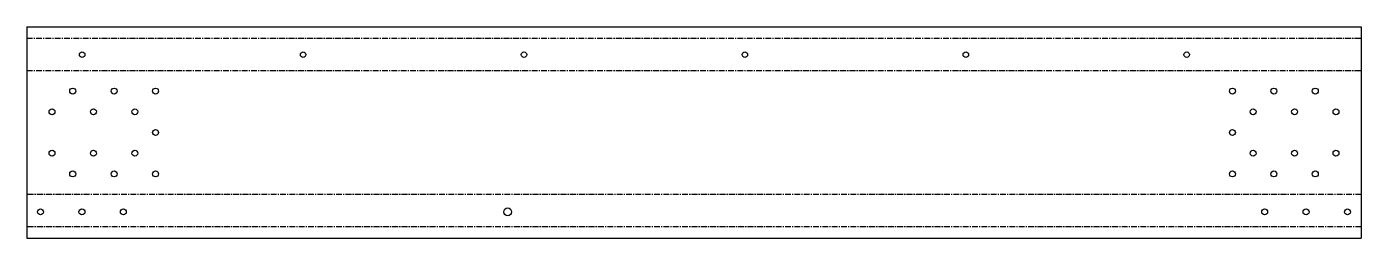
# Model space of a CAD drawing. Header units: millimetres. Extents: x -1450 to 1450, y -230 to 230.
import ezdxf

# ---------------------------------------------------------------- set-up
doc = ezdxf.new("R2010")
doc.units = ezdxf.units.MM
doc.linetypes.add('CENTERX2', pattern=[20.32, 12.7, -2.54, 2.54, -2.54])

msp = doc.modelspace()

# ---------------------------------------------------------------- linework, layer by layer
at = {"color": 7, "linetype": 'Continuous', "lineweight": 25}
for p, q in [((-1450, 230.1), (1450, 230.1)), ((-1450, 230.1), (-1450, -230.1)), ((1450, 230.1), (1450, -230.1)), ((-1450, -230.1), (1450, -230.1))]:
    msp.add_line(p, q, dxfattribs=at)
at = {"color": 7, "linetype": 'CENTERX2'}
for p, q in [((-1450, 205.1), (1450, 205.1)), ((-1450, 135), (1450, 135)), ((1450, -135), (-1450, -135)), ((1450, -205.1), (-1450, -205.1))]:
    msp.add_line(p, q, dxfattribs=at)
at = {"color": 7, "linetype": 'Continuous', "lineweight": 25}
for centre, radius in [((-1329.4, 169.3), 6), ((-849.4, 169.3), 6), ((-369.4, 169.3), 6), ((110.6, 169.3), 6), ((590.6, 169.3), 6), ((1070.6, 169.3), 6), ((-1350, 90), 6.5), ((-1260, 90), 6.5), ((-1170, 90), 6.5), ((1170, 90), 6.5), ((1260, 90), 6.5), ((1350, 90), 6.5), ((-1395, 45), 6.5), ((-1305, 45), 6.5), ((-1215, 45), 6.5), ((1215, 45), 6.5), ((1305, 45), 6.5), ((1395, 45), 6.5), ((-1170, 0), 6.5), ((1170, 0), 6.5), ((-1395, -45), 6.5), ((-1305, -45), 6.5), ((-1215, -45), 6.5), ((1215, -45), 6.5), ((1305, -45), 6.5), ((1395, -45), 6.5), ((-1350, -90), 6.5), ((-1260, -90), 6.5), ((-1170, -90), 6.5), ((1170, -90), 6.5), ((1260, -90), 6.5), ((1350, -90), 6.5), ((-1420, -172.6), 6.5), ((-1330, -172.6), 6.5), ((-1240, -172.6), 6.5), ((-405, -172.6), 8.5), ((1240, -172.6), 6.5), ((1330, -172.6), 6.5), ((1420, -172.6), 6.5)]:
    msp.add_circle(centre, radius, dxfattribs=at)

doc.saveas('drawing.dxf')
